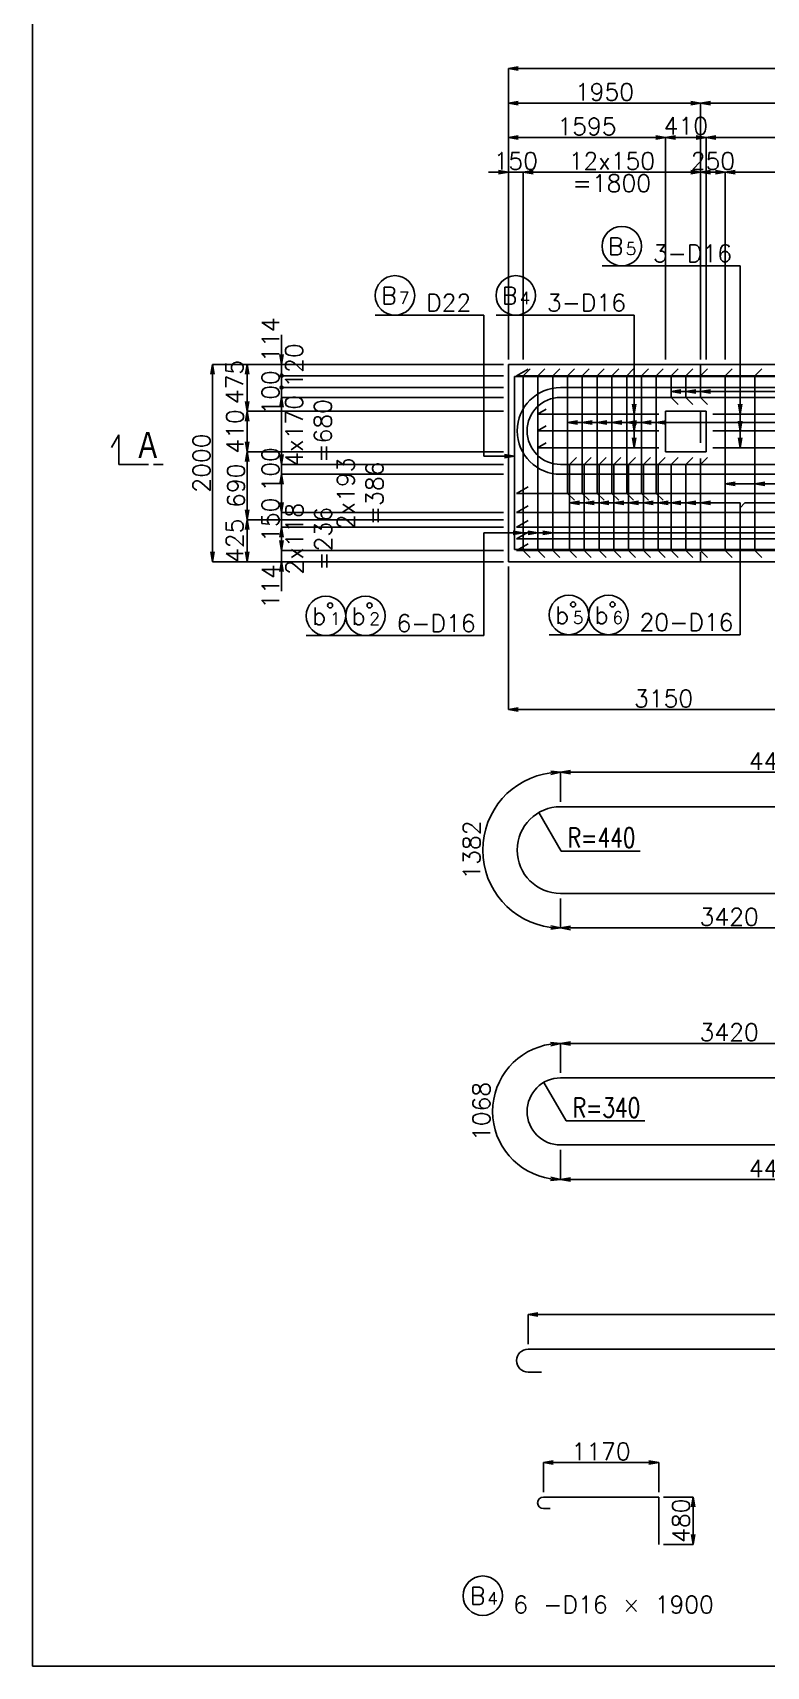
# Model space of a CAD drawing. Header units: millimetres. Extents: x -19525 to 20025, y -14225 to 14225.
# Drawn here: x -19525 to -12083, y -13850 to 2714 of the extents above; entities that cross this region are included whole.
import ezdxf

# ---------------------------------------------------------------- set-up
doc = ezdxf.new("R2010")
doc.units = ezdxf.units.MM
doc.header["$PDMODE"] = 35
doc.linetypes.add('HIDDEN2', pattern=[4.7625, 3.175, -1.5875])
for name, color, linetype in [('DIM-01', 2, 'Continuous'), ('DIM-02', 2, 'Continuous'), ('DIM-03', 6, 'Continuous'), ('GAIKEI-01', 7, 'Continuous'), ('TEKKIN-01', 3, 'Continuous'), ('TEKKIN-02', 4, 'Continuous'), ('TEKKIN-03', 6, 'Continuous'), ('TEXT-01', 4, 'Continuous'), ('WAKU-01', 1, 'Continuous')]:
    doc.layers.add(name, color=color, linetype=linetype)
doc.styles.get("Standard").update_dxf_attribs({"font": 'txt.shx', "bigfont": 'bigfont.shx'})
doc.dimstyles.get("Standard").update_dxf_attribs({"dimscale": 50, "dimtxt": 3.5, "dimasz": 2, "dimexe": 0, "dimexo": 1, "dimgap": 0.5, "dimtad": 1, "dimdec": 0, "dimzin": 0, "dimdsep": 46, "dimtxsty": 'Standard', "dimblk1": 'OPEN', "dimblk2": 'OPEN', "dimsah": 1, "dimcen": 0, "dimclrd": 2, "dimclre": 2, "dimclrt": 6, "dimaunit": 1, "dimadec": 0, "dimazin": 0, "dimtfac": 1, "dimtdec": 4, "dimtix": 1, "dimtofl": 0, "dimtmove": 2, "dimatfit": 3, "dimldrblk": 'OPEN', "dimfxl": 0, "dimtolj": 1, "dimtzin": 0, "dimarcsym": 0})

# ---------------------------------------------------------------- blocks, each defined once
blk = doc.blocks.new('_OPEN')
at = {"color": 0, "linetype": 'ByBlock'}
for p, q in [((-1, 0.17), (0, 0)), ((0, 0), (-1, -0.17)), ((0, 0), (-1, 0))]:
    blk.add_line(p, q, dxfattribs=at)
blk = doc.blocks.new('*D3')
at = {"color": 2, "linetype": 'ByBlock'}
for p, q in [((-14750, -650), (-17700, -650)), ((-17700, -750), (-17700, -2550)), ((-14750, -2650), (-17700, -2650))]:
    blk.add_line(p, q, dxfattribs=at)
at = {"layer": 'DEFPOINTS', "color": 0, "linetype": 'ByBlock'}
for p in [(-14700, -650), (-17700, -2650), (-14700, -2650)]:
    blk.add_point(p, dxfattribs=at)
at = {"color": 2, "linetype": 'ByBlock', "xscale": 100, "yscale": 100, "zscale": 100}
for p, rotation in [((-17700, -650), 90.00000000000006), ((-17700, -2650), 270.0000000000001)]:
    blk.add_blockref('_OPEN', p, dxfattribs=dict(at, rotation=rotation))
at = {"color": 6, "linetype": 'ByBlock', "insert": (-17812.5, -1650), "char_height": 175, "attachment_point": 5, "rotation": 90}
blk.add_mtext('\\A1;2000', dxfattribs=at)
blk = doc.blocks.new('*D4')
at = {"color": 2, "linetype": 'ByBlock'}
for p, q in [((-14700, -600), (-14700, 2350)), ((-14600, 2350), (-5900, 2350)), ((-5800, -600), (-5800, 2350))]:
    blk.add_line(p, q, dxfattribs=at)
at = {"layer": 'DEFPOINTS', "color": 0, "linetype": 'ByBlock'}
for p in [(-5800, 2350), (-14700, -650), (-5800, -650)]:
    blk.add_point(p, dxfattribs=at)
at = {"color": 2, "linetype": 'ByBlock', "xscale": 100, "yscale": 100, "zscale": 100, "rotation": 180}
blk.add_blockref('_OPEN', (-14700, 2350), dxfattribs=at)
at = {"color": 2, "linetype": 'ByBlock', "xscale": 100, "yscale": 100, "zscale": 100}
blk.add_blockref('_OPEN', (-5800, 2350), dxfattribs=at)
at = {"color": 6, "linetype": 'ByBlock', "insert": (-10250, 2462.5), "char_height": 175, "attachment_point": 5}
blk.add_mtext('\\A1;8900', dxfattribs=at)
blk = doc.blocks.new('*D5')
at = {"color": 2, "linetype": 'ByBlock'}
for p, q in [((-14700, -2700), (-14700, -4150)), ((-11550, -2700), (-11550, -4150)), ((-14600, -4150), (-11650, -4150))]:
    blk.add_line(p, q, dxfattribs=at)
at = {"layer": 'DEFPOINTS', "color": 0, "linetype": 'ByBlock'}
for p in [(-14700, -2650), (-11550, -2650), (-11550, -4150)]:
    blk.add_point(p, dxfattribs=at)
at = {"color": 2, "linetype": 'ByBlock', "xscale": 100, "yscale": 100, "zscale": 100, "rotation": 180}
blk.add_blockref('_OPEN', (-14700, -4150), dxfattribs=at)
at = {"color": 2, "linetype": 'ByBlock', "xscale": 100, "yscale": 100, "zscale": 100}
blk.add_blockref('_OPEN', (-11550, -4150), dxfattribs=at)
at = {"color": 6, "linetype": 'ByBlock', "insert": (-13125, -4037.5), "char_height": 175, "attachment_point": 5}
blk.add_mtext('\\A1;3150', dxfattribs=at)
blk = doc.blocks.new('*D8')
at = {"color": 2, "linetype": 'ByBlock'}
blk.add_line((-17350, -2550), (-17350, -2325), dxfattribs=at)
at = {"layer": 'DEFPOINTS', "color": 0, "linetype": 'ByBlock'}
for p in [(-17350, -2225), (-14700, -2225), (-14700, -2650)]:
    blk.add_point(p, dxfattribs=at)
at = {"color": 2, "linetype": 'ByBlock', "xscale": 100, "yscale": 100, "zscale": 100}
for p, rotation in [((-17350, -2225), 90.00000000000006), ((-17350, -2650), 270.0000000000001)]:
    blk.add_blockref('_OPEN', p, dxfattribs=dict(at, rotation=rotation))
at = {"color": 6, "linetype": 'ByBlock', "insert": (-17476, -2438), "char_height": 175, "attachment_point": 5, "rotation": 90}
blk.add_mtext('\\A1;425', dxfattribs=at)
blk = doc.blocks.new('*D9')
at = {"color": 2, "linetype": 'ByBlock'}
for p, q in [((-17350, -750), (-17350, -1025)), ((-14750, -1125), (-17350, -1125))]:
    blk.add_line(p, q, dxfattribs=at)
at = {"layer": 'DEFPOINTS', "color": 0, "linetype": 'ByBlock'}
for p in [(-14700, -650), (-17350, -1125), (-14700, -1125)]:
    blk.add_point(p, dxfattribs=at)
at = {"color": 2, "linetype": 'ByBlock', "xscale": 100, "yscale": 100, "zscale": 100}
for p, rotation in [((-17350, -650), 90.00000000000006), ((-17350, -1125), 270.0000000000001)]:
    blk.add_blockref('_OPEN', p, dxfattribs=dict(at, rotation=rotation))
at = {"color": 6, "linetype": 'ByBlock', "insert": (-17478, -829), "char_height": 175, "attachment_point": 5, "rotation": 90}
blk.add_mtext('\\A1;475', dxfattribs=at)
blk = doc.blocks.new('*D10')
at = {"color": 2, "linetype": 'ByBlock'}
for p, q in [((-17350, -1225), (-17350, -1435)), ((-14750, -1535), (-17350, -1535))]:
    blk.add_line(p, q, dxfattribs=at)
at = {"layer": 'DEFPOINTS', "color": 0, "linetype": 'ByBlock'}
for p in [(-14700, -1125), (-17350, -1535), (-14700, -1535)]:
    blk.add_point(p, dxfattribs=at)
at = {"color": 2, "linetype": 'ByBlock', "xscale": 100, "yscale": 100, "zscale": 100}
for p, rotation in [((-17350, -1125), 90.00000000000006), ((-17350, -1535), 270.0000000000001)]:
    blk.add_blockref('_OPEN', p, dxfattribs=dict(at, rotation=rotation))
at = {"color": 6, "linetype": 'ByBlock', "insert": (-17473, -1330), "char_height": 175, "attachment_point": 5, "rotation": 90}
blk.add_mtext('\\A1;410', dxfattribs=at)
blk = doc.blocks.new('*D11')
at = {"color": 2, "linetype": 'ByBlock'}
for p, q in [((-17350, -1635), (-17350, -2125)), ((-14750, -2225), (-17350, -2225))]:
    blk.add_line(p, q, dxfattribs=at)
at = {"layer": 'DEFPOINTS', "color": 0, "linetype": 'ByBlock'}
for p in [(-14700, -1535), (-17350, -2225), (-14700, -2225)]:
    blk.add_point(p, dxfattribs=at)
at = {"color": 2, "linetype": 'ByBlock', "xscale": 100, "yscale": 100, "zscale": 100}
for p, rotation in [((-17350, -1535), 90.00000000000006), ((-17350, -2225), 270.0000000000001)]:
    blk.add_blockref('_OPEN', p, dxfattribs=dict(at, rotation=rotation))
at = {"color": 6, "linetype": 'ByBlock', "insert": (-17462.5, -1880), "char_height": 175, "attachment_point": 5, "rotation": 90}
blk.add_mtext('\\A1;690', dxfattribs=at)
blk = doc.blocks.new('*D12')
at = {"color": 2, "linetype": 'ByBlock'}
for p, q in [((-14600, 2000), (-12850, 2000)), ((-12750, -600), (-12750, 2000))]:
    blk.add_line(p, q, dxfattribs=at)
at = {"layer": 'DEFPOINTS', "color": 0, "linetype": 'ByBlock'}
for p in [(-12750, 2000), (-14700, -650), (-12750, -650)]:
    blk.add_point(p, dxfattribs=at)
at = {"color": 2, "linetype": 'ByBlock', "xscale": 100, "yscale": 100, "zscale": 100, "rotation": 180}
blk.add_blockref('_OPEN', (-14700, 2000), dxfattribs=at)
at = {"color": 2, "linetype": 'ByBlock', "xscale": 100, "yscale": 100, "zscale": 100}
blk.add_blockref('_OPEN', (-12750, 2000), dxfattribs=at)
at = {"color": 6, "linetype": 'ByBlock', "insert": (-13725, 2112.5), "char_height": 175, "attachment_point": 5}
blk.add_mtext('\\A1;1950', dxfattribs=at)
blk = doc.blocks.new('*D13')
at = {"color": 2, "linetype": 'ByBlock'}
for p, q in [((-12650, 2000), (-7850, 2000)), ((-7750, -600), (-7750, 2000))]:
    blk.add_line(p, q, dxfattribs=at)
at = {"layer": 'DEFPOINTS', "color": 0, "linetype": 'ByBlock'}
for p in [(-7750, 2000), (-12750, -650), (-7750, -650)]:
    blk.add_point(p, dxfattribs=at)
at = {"color": 2, "linetype": 'ByBlock', "xscale": 100, "yscale": 100, "zscale": 100, "rotation": 180}
blk.add_blockref('_OPEN', (-12750, 2000), dxfattribs=at)
at = {"color": 2, "linetype": 'ByBlock', "xscale": 100, "yscale": 100, "zscale": 100}
blk.add_blockref('_OPEN', (-7750, 2000), dxfattribs=at)
at = {"color": 6, "linetype": 'ByBlock', "insert": (-10250, 2112.5), "char_height": 175, "attachment_point": 5}
blk.add_mtext('\\A1;5000', dxfattribs=at)
blk = doc.blocks.new('*D15')
at = {"color": 2, "linetype": 'ByBlock'}
for p, q in [((-14600, 1650), (-13205, 1650)), ((-13105, -600), (-13105, 1650))]:
    blk.add_line(p, q, dxfattribs=at)
at = {"layer": 'DEFPOINTS', "color": 0, "linetype": 'ByBlock'}
for p in [(-13105, 1650), (-14700, -650), (-13105, -650)]:
    blk.add_point(p, dxfattribs=at)
at = {"color": 2, "linetype": 'ByBlock', "xscale": 100, "yscale": 100, "zscale": 100, "rotation": 180}
blk.add_blockref('_OPEN', (-14700, 1650), dxfattribs=at)
at = {"color": 2, "linetype": 'ByBlock', "xscale": 100, "yscale": 100, "zscale": 100}
blk.add_blockref('_OPEN', (-13105, 1650), dxfattribs=at)
at = {"color": 6, "linetype": 'ByBlock', "insert": (-13902.5, 1762.5), "char_height": 175, "attachment_point": 5}
blk.add_mtext('\\A1;1595', dxfattribs=at)
blk = doc.blocks.new('*D16')
at = {"color": 2, "linetype": 'ByBlock'}
for p, q in [((-13005, 1650), (-12795, 1650)), ((-12695, -600), (-12695, 1650))]:
    blk.add_line(p, q, dxfattribs=at)
at = {"layer": 'DEFPOINTS', "color": 0, "linetype": 'ByBlock'}
for p in [(-12695, 1650), (-13105, -650), (-12695, -650)]:
    blk.add_point(p, dxfattribs=at)
at = {"color": 2, "linetype": 'ByBlock', "xscale": 100, "yscale": 100, "zscale": 100, "rotation": 180}
blk.add_blockref('_OPEN', (-13105, 1650), dxfattribs=at)
at = {"color": 2, "linetype": 'ByBlock', "xscale": 100, "yscale": 100, "zscale": 100}
blk.add_blockref('_OPEN', (-12695, 1650), dxfattribs=at)
at = {"color": 6, "linetype": 'ByBlock', "insert": (-12900, 1768), "char_height": 175, "attachment_point": 5}
blk.add_mtext('\\A1;410', dxfattribs=at)
blk = doc.blocks.new('*D17')
at = {"color": 2, "linetype": 'ByBlock'}
for p, q in [((-12595, 1650), (-10555, 1650)), ((-10455, -600), (-10455, 1650))]:
    blk.add_line(p, q, dxfattribs=at)
at = {"layer": 'DEFPOINTS', "color": 0, "linetype": 'ByBlock'}
for p in [(-10455, 1650), (-12695, -650), (-10455, -650)]:
    blk.add_point(p, dxfattribs=at)
at = {"color": 2, "linetype": 'ByBlock', "xscale": 100, "yscale": 100, "zscale": 100, "rotation": 180}
blk.add_blockref('_OPEN', (-12695, 1650), dxfattribs=at)
at = {"color": 2, "linetype": 'ByBlock', "xscale": 100, "yscale": 100, "zscale": 100}
blk.add_blockref('_OPEN', (-10455, 1650), dxfattribs=at)
at = {"color": 6, "linetype": 'ByBlock', "insert": (-11575, 1762.5), "char_height": 175, "attachment_point": 5}
blk.add_mtext('\\A1;2240', dxfattribs=at)
blk = doc.blocks.new('*D22')
at = {"color": 2, "linetype": 'ByBlock'}
blk.add_line((-14550, -600), (-14550, 1300), dxfattribs=at)
at = {"layer": 'DEFPOINTS', "color": 0, "linetype": 'ByBlock'}
for p in [(-14550, 1300), (-14700, -650), (-14550, -650)]:
    blk.add_point(p, dxfattribs=at)
at = {"color": 6, "linetype": 'ByBlock', "insert": (-14625, 1412.5), "char_height": 175, "attachment_point": 5}
blk.add_mtext('\\A1;150', dxfattribs=at)
blk = doc.blocks.new('*D23')
at = {"color": 2, "linetype": 'ByBlock'}
blk.add_line((-14450, 1300), (-12850, 1300), dxfattribs=at)
at = {"layer": 'DEFPOINTS', "color": 0, "linetype": 'ByBlock'}
for p in [(-12750, 1300), (-14550, -650), (-12750, -650)]:
    blk.add_point(p, dxfattribs=at)
at = {"color": 2, "linetype": 'ByBlock', "xscale": 100, "yscale": 100, "zscale": 100, "rotation": 180}
blk.add_blockref('_OPEN', (-14550, 1300), dxfattribs=at)
at = {"color": 2, "linetype": 'ByBlock', "xscale": 100, "yscale": 100, "zscale": 100}
blk.add_blockref('_OPEN', (-12750, 1300), dxfattribs=at)
at = {"color": 6, "linetype": 'ByBlock', "char_height": 175}
for s, insert, attachment_point in [('\\A1;12x150', (-13650, 1325), 8), ('\\A1;=1800', (-13650, 1275), 2)]:
    blk.add_mtext(s, dxfattribs=dict(at, insert=insert, attachment_point=attachment_point))
blk = doc.blocks.new('*D26')
at = {"color": 2, "linetype": 'ByBlock'}
for p, q in [((-12400, 1300), (-8100, 1300)), ((-8000, -600), (-8000, 1300))]:
    blk.add_line(p, q, dxfattribs=at)
at = {"layer": 'DEFPOINTS', "color": 0, "linetype": 'ByBlock'}
for p in [(-8000, 1300), (-12500, -650), (-8000, -650)]:
    blk.add_point(p, dxfattribs=at)
at = {"color": 2, "linetype": 'ByBlock', "xscale": 100, "yscale": 100, "zscale": 100, "rotation": 180}
blk.add_blockref('_OPEN', (-12500, 1300), dxfattribs=at)
at = {"color": 2, "linetype": 'ByBlock', "xscale": 100, "yscale": 100, "zscale": 100}
blk.add_blockref('_OPEN', (-8000, 1300), dxfattribs=at)
at = {"color": 6, "linetype": 'ByBlock', "insert": (-10250, 1412.5), "char_height": 175, "attachment_point": 5}
blk.add_mtext('\\A1;15x300=4500', dxfattribs=at)
blk = doc.blocks.new('*D27')
at = {"color": 2, "linetype": 'ByBlock'}
blk.add_line((-12500, -600), (-12500, 1300), dxfattribs=at)
at = {"layer": 'DEFPOINTS', "color": 0, "linetype": 'ByBlock'}
for p in [(-12500, 1300), (-12750, -650), (-12500, -650)]:
    blk.add_point(p, dxfattribs=at)
at = {"color": 6, "linetype": 'ByBlock', "insert": (-12625, 1412.5), "char_height": 175, "attachment_point": 5}
blk.add_mtext('\\A1;250', dxfattribs=at)
blk = doc.blocks.new('*D29')
at = {"color": 2, "linetype": 'ByBlock'}
blk.add_line((-14750, -764), (-17000, -764), dxfattribs=at)
at = {"layer": 'DEFPOINTS', "color": 0, "linetype": 'ByBlock'}
for p in [(-14700, -650), (-17000, -764), (-14700, -764)]:
    blk.add_point(p, dxfattribs=at)
at = {"color": 6, "linetype": 'ByBlock', "insert": (-17113, -399), "char_height": 175, "attachment_point": 5, "rotation": 90}
blk.add_mtext('\\A1;114', dxfattribs=at)
blk = doc.blocks.new('*D30')
at = {"color": 2, "linetype": 'ByBlock'}
for p, q in [((-17000, -1084), (-17000, -1564)), ((-14750, -1664), (-17000, -1664))]:
    blk.add_line(p, q, dxfattribs=at)
at = {"layer": 'DEFPOINTS', "color": 0, "linetype": 'ByBlock'}
for p in [(-14700, -984), (-17000, -1664), (-14700, -1664)]:
    blk.add_point(p, dxfattribs=at)
at = {"color": 2, "linetype": 'ByBlock', "xscale": 100, "yscale": 100, "zscale": 100}
for p, rotation in [((-17000, -984), 90.00000000000006), ((-17000, -1664), 270.0000000000001)]:
    blk.add_blockref('_OPEN', p, dxfattribs=dict(at, rotation=rotation))
at = {"color": 6, "linetype": 'ByBlock', "insert": (-16727, -1324), "char_height": 175, "attachment_point": 5, "rotation": 90}
blk.add_mtext('\\A1;4x170\\P=680', dxfattribs=at)
blk = doc.blocks.new('*D31')
at = {"layer": 'DEFPOINTS', "color": 0, "linetype": 'ByBlock'}
for p in [(-17000, -2536), (-14700, -2536), (-14700, -2650)]:
    blk.add_point(p, dxfattribs=at)
at = {"color": 6, "linetype": 'ByBlock', "insert": (-17113, -2901), "char_height": 175, "attachment_point": 5, "rotation": 90}
blk.add_mtext('\\A1;114', dxfattribs=at)
blk = doc.blocks.new('*D32')
at = {"color": 2, "linetype": 'ByBlock'}
blk.add_line((-14750, -2536), (-17000, -2536), dxfattribs=at)
at = {"layer": 'DEFPOINTS', "color": 0, "linetype": 'ByBlock'}
for p in [(-17000, -2300), (-14700, -2300), (-14700, -2536)]:
    blk.add_point(p, dxfattribs=at)
at = {"color": 6, "linetype": 'ByBlock', "insert": (-16724, -2418), "char_height": 175, "attachment_point": 5, "rotation": 90}
blk.add_mtext('\\A1;2x118\\P=236', dxfattribs=at)
blk = doc.blocks.new('*D33')
at = {"color": 2, "linetype": 'ByBlock'}
blk.add_line((-14750, -1764), (-17000, -1764), dxfattribs=at)
at = {"layer": 'DEFPOINTS', "color": 0, "linetype": 'ByBlock'}
for p in [(-17000, -1764), (-14700, -1664), (-14700, -1764)]:
    blk.add_point(p, dxfattribs=at)
at = {"color": 6, "linetype": 'ByBlock', "insert": (-17112.5, -1714), "char_height": 175, "attachment_point": 5, "rotation": 90}
blk.add_mtext('\\A1;100', dxfattribs=at)
blk = doc.blocks.new('*D34')
at = {"color": 2, "linetype": 'ByBlock'}
blk.add_line((-14750, -984), (-17000, -984), dxfattribs=at)
at = {"layer": 'DEFPOINTS', "color": 0, "linetype": 'ByBlock'}
for p in [(-17000, -884), (-14700, -884), (-14700, -984)]:
    blk.add_point(p, dxfattribs=at)
at = {"color": 6, "linetype": 'ByBlock', "insert": (-17112.5, -934), "char_height": 175, "attachment_point": 5, "rotation": 90}
blk.add_mtext('\\A1;100', dxfattribs=at)
blk = doc.blocks.new('*D35')
at = {"color": 2, "linetype": 'ByBlock'}
blk.add_line((-14750, -884), (-17000, -884), dxfattribs=at)
at = {"layer": 'DEFPOINTS', "color": 0, "linetype": 'ByBlock'}
for p in [(-14700, -764), (-17000, -884), (-14700, -884)]:
    blk.add_point(p, dxfattribs=at)
at = {"color": 6, "linetype": 'ByBlock', "insert": (-16873, -661), "char_height": 175, "attachment_point": 5, "rotation": 90}
blk.add_mtext('\\A1;120', dxfattribs=at)
blk = doc.blocks.new('*D36')
at = {"color": 2, "linetype": 'ByBlock'}
for p, q in [((-14750, -2150), (-17000, -2150)), ((-14750, -2300), (-17000, -2300))]:
    blk.add_line(p, q, dxfattribs=at)
at = {"layer": 'DEFPOINTS', "color": 0, "linetype": 'ByBlock'}
for p in [(-14700, -2150), (-17000, -2300), (-14700, -2300)]:
    blk.add_point(p, dxfattribs=at)
at = {"color": 6, "linetype": 'ByBlock', "insert": (-17112.5, -2225), "char_height": 175, "attachment_point": 5, "rotation": 90}
blk.add_mtext('\\A1;150', dxfattribs=at)
blk = doc.blocks.new('*D37')
at = {"color": 2, "linetype": 'ByBlock'}
for p, q in [((-14750, -1764), (-17000, -1764)), ((-17000, -1864), (-17000, -2050)), ((-14750, -2150), (-17000, -2150))]:
    blk.add_line(p, q, dxfattribs=at)
at = {"layer": 'DEFPOINTS', "color": 0, "linetype": 'ByBlock'}
for p in [(-14700, -1764), (-17000, -2150), (-14700, -2150)]:
    blk.add_point(p, dxfattribs=at)
at = {"color": 2, "linetype": 'ByBlock', "xscale": 100, "yscale": 100, "zscale": 100}
for p, rotation in [((-17000, -1764), 90.00000000000006), ((-17000, -2150), 270.0000000000001)]:
    blk.add_blockref('_OPEN', p, dxfattribs=dict(at, rotation=rotation))
at = {"color": 6, "linetype": 'ByBlock', "insert": (-16203, -1957), "char_height": 175, "attachment_point": 5, "rotation": 90}
blk.add_mtext('\\A1;2x193\\P=386', dxfattribs=at)
blk = doc.blocks.new('*D38')
at = {"color": 2, "linetype": 'ByBlock'}
for p, q in [((-14500, -10584), (-14500, -10284)), ((-14400, -10284), (-6100, -10284)), ((-6000, -10584), (-6000, -10284))]:
    blk.add_line(p, q, dxfattribs=at)
at = {"layer": 'DEFPOINTS', "color": 0, "linetype": 'ByBlock'}
for p in [(-6000, -10284), (-14500, -10634), (-6000, -10634)]:
    blk.add_point(p, dxfattribs=at)
at = {"color": 2, "linetype": 'ByBlock', "xscale": 100, "yscale": 100, "zscale": 100, "rotation": 180}
blk.add_blockref('_OPEN', (-14500, -10284), dxfattribs=at)
at = {"color": 2, "linetype": 'ByBlock', "xscale": 100, "yscale": 100, "zscale": 100}
blk.add_blockref('_OPEN', (-6000, -10284), dxfattribs=at)
at = {"color": 6, "linetype": 'ByBlock', "insert": (-10250, -10171.5), "char_height": 175, "attachment_point": 5}
blk.add_mtext('\\A1;8500', dxfattribs=at)
blk = doc.blocks.new('*D44')
at = {"color": 2, "linetype": 'ByBlock'}
for p, q in [((-14345, -12084), (-14345, -11784)), ((-14245, -11784), (-13275, -11784)), ((-13175, -12084), (-13175, -11784))]:
    blk.add_line(p, q, dxfattribs=at)
at = {"layer": 'DEFPOINTS', "color": 0, "linetype": 'ByBlock'}
for p in [(-13175, -11784), (-14345, -12134), (-13175, -12134)]:
    blk.add_point(p, dxfattribs=at)
at = {"color": 2, "linetype": 'ByBlock', "xscale": 100, "yscale": 100, "zscale": 100, "rotation": 180}
blk.add_blockref('_OPEN', (-14345, -11784), dxfattribs=at)
at = {"color": 2, "linetype": 'ByBlock', "xscale": 100, "yscale": 100, "zscale": 100}
blk.add_blockref('_OPEN', (-13175, -11784), dxfattribs=at)
at = {"color": 6, "linetype": 'ByBlock', "insert": (-13760, -11671.5), "char_height": 175, "attachment_point": 5}
blk.add_mtext('\\A1;1170', dxfattribs=at)
blk = doc.blocks.new('*D45')
at = {"color": 2, "linetype": 'ByBlock'}
for p, q in [((-13125, -12134), (-12825, -12134)), ((-12825, -12234), (-12825, -12514)), ((-13125, -12614), (-12825, -12614))]:
    blk.add_line(p, q, dxfattribs=at)
at = {"layer": 'DEFPOINTS', "color": 0, "linetype": 'ByBlock'}
for p in [(-13175, -12134), (-13175, -12614), (-12825, -12614)]:
    blk.add_point(p, dxfattribs=at)
at = {"color": 2, "linetype": 'ByBlock', "xscale": 100, "yscale": 100, "zscale": 100}
for p, rotation in [((-12825, -12134), 90.00000000000006), ((-12825, -12614), 270.0000000000001)]:
    blk.add_blockref('_OPEN', p, dxfattribs=dict(at, rotation=rotation))
at = {"color": 6, "linetype": 'ByBlock', "insert": (-12949, -12374), "char_height": 175, "attachment_point": 5, "rotation": 90}
blk.add_mtext('\\A1;480', dxfattribs=at)
blk = doc.blocks.new('*D126')
at = {"layer": 'DEFPOINTS', "color": 0}
for p in [(-10750, -6044), (-14170, -6364), (-14170, -6364)]:
    blk.add_point(p, dxfattribs=at)
at = {"layer": 'DIM-01', "color": 2, "lineweight": -2}
for p, q in [((-10750, -6094), (-10750, -6364)), ((-14170, -6314), (-14170, -6364)), ((-10850, -6364), (-14070, -6364))]:
    blk.add_line(p, q, dxfattribs=at)
at = {"layer": 'DIM-01', "color": 2, "lineweight": -2, "xscale": 100, "yscale": 100, "zscale": 100, "rotation": 180}
blk.add_blockref('_OPEN', (-14170, -6364), dxfattribs=at)
at = {"layer": 'DIM-01', "color": 2, "lineweight": -2, "xscale": 100, "yscale": 100, "zscale": 100}
blk.add_blockref('_OPEN', (-10750, -6364), dxfattribs=at)
at = {"layer": 'DIM-01', "color": 6, "insert": (-12460, -6251.5), "char_height": 175, "attachment_point": 5}
blk.add_mtext('\\A1;3420', dxfattribs=at)
blk = doc.blocks.new('*D127')
at = {"layer": 'DEFPOINTS', "color": 0}
for p in [(-9750, -4784), (-14170, -5134), (-9750, -5104)]:
    blk.add_point(p, dxfattribs=at)
at = {"layer": 'DIM-01', "color": 2, "lineweight": -2}
for p, q in [((-14170, -5084), (-14170, -4784)), ((-14070, -4784), (-9850, -4784)), ((-9750, -5054), (-9750, -4784))]:
    blk.add_line(p, q, dxfattribs=at)
at = {"layer": 'DIM-01', "color": 2, "lineweight": -2, "xscale": 100, "yscale": 100, "zscale": 100, "rotation": 180}
blk.add_blockref('_OPEN', (-14170, -4784), dxfattribs=at)
at = {"layer": 'DIM-01', "color": 2, "lineweight": -2, "xscale": 100, "yscale": 100, "zscale": 100}
blk.add_blockref('_OPEN', (-9750, -4784), dxfattribs=at)
at = {"layer": 'DIM-01', "color": 6, "insert": (-11960, -4671.5), "char_height": 175, "attachment_point": 5}
blk.add_mtext('\\A1;4420', dxfattribs=at)
blk = doc.blocks.new('*D128')
at = {"layer": 'DEFPOINTS', "color": 0}
for p in [(-14768, -7879), (-14170, -7884), (-14170, -8224), (-14170, -8564)]:
    blk.add_point(p, dxfattribs=at)
at = {"layer": 'DIM-01', "color": 2, "lineweight": -2}
for p, q in [((-14170, -7834), (-14170, -7534)), ((-14170, -8614), (-14170, -8914))]:
    blk.add_line(p, q, dxfattribs=at)
blk.add_arc((-14170, -8224), 690, 98.311, 261.689, dxfattribs=at)
at = {"layer": 'DIM-01', "color": 2, "lineweight": -2, "xscale": 100, "yscale": 100, "zscale": 100}
for p, rotation in [((-14170, -7534), 4.155510268493472), ((-14170, -8914), 355.8444897315084)]:
    blk.add_blockref('_OPEN', p, dxfattribs=dict(at, rotation=rotation))
at = {"layer": 'DIM-01', "color": 6, "insert": (-14973, -8224), "char_height": 175, "attachment_point": 5, "rotation": 90}
blk.add_mtext('\\A1;1068', dxfattribs=at)
blk = doc.blocks.new('*D129')
at = {"layer": 'DEFPOINTS', "color": 0}
for p in [(-14170, -5134), (-14854.160069, -5179), (-14170, -5574), (-14170, -6014)]:
    blk.add_point(p, dxfattribs=at)
at = {"layer": 'DIM-01', "color": 2, "lineweight": -2}
for p, q in [((-14170, -5084), (-14170, -4784)), ((-14170, -6064), (-14170, -6364))]:
    blk.add_line(p, q, dxfattribs=at)
blk.add_arc((-14170, -5574), 790, 97.2574811267, 262.7425188733, dxfattribs=at)
at = {"layer": 'DIM-01', "color": 2, "lineweight": -2, "xscale": 100, "yscale": 100, "zscale": 100}
for p, rotation in [((-14170, -4784), 3.628740563350108), ((-14170, -6364), 356.3712594366502)]:
    blk.add_blockref('_OPEN', p, dxfattribs=dict(at, rotation=rotation))
at = {"layer": 'DIM-01', "color": 6, "insert": (-15072.5, -5574), "char_height": 175, "attachment_point": 5, "rotation": 90}
blk.add_mtext('\\A1;1382', dxfattribs=at)
blk = doc.blocks.new('*D130')
at = {"layer": 'DEFPOINTS', "color": 0}
for p in [(-14170, -8564), (-9750, -8594), (-9750, -8914)]:
    blk.add_point(p, dxfattribs=at)
at = {"layer": 'DIM-01', "color": 2, "lineweight": -2}
for p, q in [((-14170, -8614), (-14170, -8914)), ((-9750, -8644), (-9750, -8914)), ((-14070, -8914), (-9850, -8914))]:
    blk.add_line(p, q, dxfattribs=at)
at = {"layer": 'DIM-01', "color": 2, "lineweight": -2, "xscale": 100, "yscale": 100, "zscale": 100, "rotation": 180.0000000000004}
blk.add_blockref('_OPEN', (-14170, -8914), dxfattribs=at)
at = {"layer": 'DIM-01', "color": 2, "lineweight": -2, "xscale": 100, "yscale": 100, "zscale": 100}
blk.add_blockref('_OPEN', (-9750, -8914), dxfattribs=at)
at = {"layer": 'DIM-01', "color": 6, "insert": (-11960, -8801.5), "char_height": 175, "attachment_point": 5}
blk.add_mtext('\\A1;4420', dxfattribs=at)
blk = doc.blocks.new('*D133')
at = {"layer": 'DEFPOINTS', "color": 0}
for p in [(-14170, -7534), (-14170, -7534), (-10750, -7854)]:
    blk.add_point(p, dxfattribs=at)
at = {"layer": 'DIM-01', "color": 2, "lineweight": -2}
for p, q in [((-14170, -7584), (-14170, -7534)), ((-10850, -7534), (-14070, -7534)), ((-10750, -7804), (-10750, -7534))]:
    blk.add_line(p, q, dxfattribs=at)
at = {"layer": 'DIM-01', "color": 2, "lineweight": -2, "xscale": 100, "yscale": 100, "zscale": 100, "rotation": 180.0000000000004}
blk.add_blockref('_OPEN', (-14170, -7534), dxfattribs=at)
at = {"layer": 'DIM-01', "color": 2, "lineweight": -2, "xscale": 100, "yscale": 100, "zscale": 100}
blk.add_blockref('_OPEN', (-10750, -7534), dxfattribs=at)
at = {"layer": 'DIM-01', "color": 6, "insert": (-12460, -7421.5), "char_height": 175, "attachment_point": 5}
blk.add_mtext('\\A1;3420', dxfattribs=at)

msp = doc.modelspace()

# ---------------------------------------------------------------- linework, layer by layer
at = {"layer": 'DIM-01'}
for p, q in [((-14700, 1300), (-14900, 1300)), ((-14550, 1300), (-14700, 1300)), ((-12750, 1300), (-12500, 1300)), ((-17000, -650), (-17000, -350)), ((-17000, -764), (-17000, -650)), ((-17000, -764), (-17000, -884)), ((-17000, -884), (-17000, -984)), ((-17000, -1664), (-17000, -1764)), ((-17000, -2150), (-17000, -2300)), ((-17000, -2300), (-17000, -2536)), ((-17000, -2536), (-17000, -2650)), ((-17000, -2650), (-17000, -2950))]:
    msp.add_line(p, q, dxfattribs=at)
for centre, radius in [((-17000, -764), 15), ((-17000, -764), 7.5), ((-17000, -884), 15), ((-17000, -884), 7.5)]:
    msp.add_circle(centre, radius, dxfattribs=at)
at = {"layer": 'DIM-02'}
for p, q in [((-13750, 350), (-12350, 350)), ((-16050, -150), (-14950, -150)), ((-14950, -1579), (-14950, -150)), ((-14825, -150), (-13425, -150)), ((-5550, -924), (-13050, -924)), ((-5300, -1239), (-14100, -1239)), ((-14950, -1579), (-14639, -1579)), ((-5531.2, -1860.5), (-12500, -1860.5)), ((-12350, -2053.5), (-14080, -2053.5)), ((-12350, -2103.5), (-12300, -2053.5)), ((-6380, -2053.5), (-12300, -2053.5)), ((-5950, -2359), (-14950, -2359)), ((-14950, -2359), (-14950, -3400)), ((-16750, -3400), (-14950, -3400)), ((-14285.3, -3390), (-12350, -3390))]:
    msp.add_line(p, q, dxfattribs=at)
at = {"layer": 'DIM-02', "ltscale": 100}
for p, q in [((-12350, 350), (-12350, -1494)), ((-13425, -150), (-13425, -1494)), ((-12350, -2053.5), (-12350, -3390))]:
    msp.add_line(p, q, dxfattribs=at)
at = {"layer": 'DIM-02', "color": 2}
for p, q in [((-14390, -5192.9), (-14164.5, -5583.5)), ((-14164.5, -5583.5), (-13364.5, -5583.5)), ((-14340, -7929.6), (-14114.5, -8320.1)), ((-14114.5, -8320.1), (-13314.5, -8320.1))]:
    msp.add_line(p, q, dxfattribs=at)
at = {"layer": 'DIM-02'}
for centre in [(-13550, 550), (-15850, 50), (-14625, 50), (-16550, -3200), (-16150, -3200), (-14085.3, -3190), (-13685.3, -3190)]:
    msp.add_circle(centre, 200, dxfattribs=at)
at = {"layer": 'DIM-02', "color": 6}
for centre in [(-16507.9, -3093.3), (-16107.9, -3093.3), (-14043.2, -3083.3), (-13643.2, -3083.3)]:
    msp.add_circle(centre, 25, dxfattribs=at)
at = {"layer": 'DIM-03', "color": 2}
msp.add_circle((-14960, -13134), 200, dxfattribs=at)
at = {"layer": 'GAIKEI-01', "ltscale": 100}
for p, q in [((-14700, -650), (-5800, -650)), ((-14700, -650), (-14700, -2650)), ((-13105, -1125), (-13105, -1535)), ((-12695, -1125), (-13105, -1125)), ((-12695, -1125), (-12695, -1535)), ((-12695, -1535), (-13105, -1535)), ((-14700, -2650), (-5800, -2650))]:
    msp.add_line(p, q, dxfattribs=at)
at = {"layer": 'GAIKEI-01', "linetype": 'HIDDEN2', "ltscale": 100}
msp.add_line((-12750, -650), (-12750, -2650), dxfattribs=at)
at = {"layer": 'TEKKIN-01', "color": 3, "ltscale": 100}
for p, q in [((-14500, -697), (-14616, -764)), ((-14616, -764), (-5884, -764)), ((-14500, -1890), (-14616, -1957)), ((-14616, -1957), (-5884, -1957)), ((-14500, -2083), (-14616, -2150)), ((-14616, -2150), (-5884, -2150)), ((-14500, -2233), (-14616, -2300)), ((-14616, -2300), (-5884, -2300)), ((-14500, -2351), (-14616, -2418)), ((-14616, -2418), (-5884, -2418)), ((-14500, -2469), (-14616, -2536)), ((-14616, -2536), (-5884, -2536))]:
    msp.add_line(p, q, dxfattribs=at)
at = {"layer": 'TEKKIN-01', "ltscale": 100}
for p, q in [((-14170, -884), (-6330, -884)), ((-14170, -984), (-6330, -984)), ((-14170, -1664), (-6330, -1664)), ((-14170, -1764), (-6330, -1764)), ((-14170, -5134), (-6330, -5134)), ((-14170, -6014), (-6330, -6014)), ((-6330, -7884), (-14170, -7884)), ((-6330, -8564), (-14170, -8564)), ((-14500, -10634), (-6000, -10634)), ((-14364, -10866), (-14500, -10866))]:
    msp.add_line(p, q, dxfattribs=at)
at = {"layer": 'TEKKIN-01', "color": 4, "ltscale": 100}
for p, q in [((-14316.4, -1104), (-14403, -1154)), ((-14403, -1154), (-13175, -1154)), ((-12625, -1154), (-10525, -1154)), ((-14316.4, -1274), (-14403, -1324)), ((-14403, -1324), (-13175, -1324)), ((-12625, -1324), (-10525, -1324)), ((-14316.4, -1444), (-14403, -1494)), ((-14403, -1494), (-13175, -1494)), ((-12625, -1494), (-10525, -1494)), ((-14345, -12134), (-13175, -12134)), ((-14345, -12250), (-14277, -12250)), ((-13175, -12134), (-13175, -12614))]:
    msp.add_line(p, q, dxfattribs=at)
at = {"layer": 'TEKKIN-01'}
for centre, radius in [((-14170, -1324), 440), ((-14170, -1324), 340), ((-14170, -5574), 440), ((-14170, -8224), 340), ((-14500, -10750), 116)]:
    msp.add_arc(centre, radius, 90, 270, dxfattribs=at)
at = {"layer": 'TEKKIN-01', "color": 4}
msp.add_arc((-14345, -12192), 58, 90, 270, dxfattribs=at)
at = {"layer": 'TEKKIN-02', "ltscale": 100}
for p, q in [((-14639, -774), (-14639, -2526)), ((-14639, -774), (-11939, -774)), ((-14639, -2526), (-11939, -2526))]:
    msp.add_line(p, q, dxfattribs=at)
at = {"layer": 'TEKKIN-03', "ltscale": 100}
for p, q in [((-14550, -764), (-14479.3, -693.3)), ((-14550, -764), (-14550, -2536)), ((-14400, -764), (-14329.3, -693.3)), ((-14400, -764), (-14400, -2536)), ((-14250, -764), (-14179.3, -693.3)), ((-14250, -764), (-14250, -2536)), ((-14100, -764), (-14029.3, -693.3)), ((-14100, -764), (-14100, -1957)), ((-13950, -764), (-13879.3, -693.3)), ((-13950, -764), (-13950, -1957)), ((-13800, -764), (-13729.3, -693.3)), ((-13800, -764), (-13800, -1957)), ((-13650, -764), (-13579.3, -693.3)), ((-13650, -764), (-13650, -1957)), ((-13500, -764), (-13429.3, -693.3)), ((-13500, -764), (-13500, -1957)), ((-13350, -764), (-13279.3, -693.3)), ((-13350, -764), (-13350, -1957)), ((-13200, -764), (-13129.3, -693.3)), ((-13200, -764), (-13200, -1957)), ((-13050, -764), (-12979.3, -693.3)), ((-13050, -764), (-13050, -984)), ((-12900, -764), (-12829.3, -693.3)), ((-12900, -764), (-12900, -984)), ((-12750, -764), (-12679.3, -693.3)), ((-12750, -764), (-12750, -984)), ((-12500, -764), (-12429.3, -693.3)), ((-12500, -764), (-12500, -2536)), ((-12200, -764), (-12129.3, -693.3)), ((-12200, -764), (-12200, -2536)), ((-13050, -984), (-12979.3, -1054.7)), ((-12900, -984), (-12829.3, -1054.7)), ((-12750, -984), (-12679.3, -1054.7)), ((-14080, -1664), (-14009.3, -1593.3)), ((-13930, -1664), (-13859.3, -1593.3)), ((-13780, -1664), (-13709.3, -1593.3)), ((-13630, -1664), (-13559.3, -1593.3)), ((-13480, -1664), (-13409.3, -1593.3)), ((-13330, -1664), (-13259.3, -1593.3)), ((-13180, -1664), (-13109.3, -1593.3)), ((-13050, -1664), (-12979.3, -1593.3)), ((-12900, -1664), (-12829.3, -1593.3)), ((-12750, -1664), (-12679.3, -1593.3)), ((-14080, -1664), (-14080, -2536)), ((-13930, -1664), (-13930, -2536)), ((-13780, -1664), (-13780, -2536)), ((-13630, -1664), (-13630, -2536)), ((-13480, -1664), (-13480, -2536)), ((-13330, -1664), (-13330, -2536)), ((-13180, -1664), (-13180, -2536)), ((-13050, -1664), (-13050, -2536)), ((-12900, -1664), (-12900, -2536)), ((-12750, -1664), (-12750, -2536)), ((-14100, -1957), (-14029.3, -2027.7)), ((-13950, -1957), (-13879.3, -2027.7)), ((-13800, -1957), (-13729.3, -2027.7)), ((-13650, -1957), (-13579.3, -2027.7)), ((-13500, -1957), (-13429.3, -2027.7)), ((-13350, -1957), (-13279.3, -2027.7)), ((-13200, -1957), (-13129.3, -2027.7)), ((-14550, -2536), (-14479.3, -2606.7)), ((-14400, -2536), (-14329.3, -2606.7)), ((-14250, -2536), (-14179.3, -2606.7)), ((-14080, -2536), (-14009.3, -2606.7)), ((-13930, -2536), (-13859.3, -2606.7)), ((-13780, -2536), (-13709.3, -2606.7)), ((-13630, -2536), (-13559.3, -2606.7)), ((-13480, -2536), (-13409.3, -2606.7)), ((-13330, -2536), (-13259.3, -2606.7)), ((-13180, -2536), (-13109.3, -2606.7)), ((-13050, -2536), (-12979.3, -2606.7)), ((-12900, -2536), (-12829.3, -2606.7)), ((-12750, -2536), (-12679.3, -2606.7)), ((-12500, -2536), (-12429.3, -2606.7)), ((-12200, -2536), (-12129.3, -2606.7))]:
    msp.add_line(p, q, dxfattribs=at)
at = {"layer": 'TEXT-01', "color": 4}
for p, q in [((-18725, -1493.9), (-18650, -1364)), ((-18650, -1664), (-18650, -1364)), ((-18650, -1664), (-18350, -1664)), ((-18300, -1664), (-18200, -1664))]:
    msp.add_line(p, q, dxfattribs=at)
at = {"layer": 'WAKU-01'}
for p, q in [((-19525, -13850), (-19525, 13850)), ((20025, -13850), (-19525, -13850))]:
    msp.add_line(p, q, dxfattribs=at)

# ---------------------------------------------------------------- block references
at = {"layer": 'DIM-01', "xscale": 100, "yscale": 100, "zscale": 100}
for p in [(-14700, 1300), (-12500, 1300)]:
    msp.add_blockref('_OPEN', p, dxfattribs=at)
at = {"layer": 'DIM-01', "yscale": 100, "zscale": 100}
for p, xscale, rotation in [((-12750, 1300), -100, 3.75699471533153e-12), ((-17000, -650), -100, 89.99999999999872), ((-17000, -2300), 100, 90.00000000000152), ((-17000, -2536), -100, 89.99999999999848), ((-17000, -2650), 100, 90.00000000000152)]:
    msp.add_blockref('_OPEN', p, dxfattribs=dict(at, xscale=xscale, rotation=rotation))
at = {"layer": 'DIM-02', "xscale": 100, "yscale": 100, "zscale": 100}
for p, rotation in [((-13050, -924), 180.000000000002), ((-12900, -924), 180.000000000002), ((-12750, -924), 180.000000000002), ((-13425, -1154), 269.9999999999997), ((-12350, -1154), 269.9999999999997), ((-14100, -1239), 180.000000000002), ((-13950, -1239), 180.000000000002), ((-13800, -1239), 180.000000000002), ((-13650, -1239), 180.000000000002), ((-13500, -1239), 180.000000000002), ((-13425, -1324), 269.9999999999997), ((-13350, -1239), 180.000000000002), ((-13200, -1239), 180.000000000002), ((-12350, -1324), 269.9999999999997), ((-13425, -1494), 269.9999999999997), ((-12350, -1494), 269.9999999999997), ((-14639, -1579), 1.998401444325282e-12), ((-12500, -1860.5), 180.000000000002), ((-12200, -1860.5), 180.000000000002), ((-14080, -2053.5), 180.000000000002), ((-13930, -2053.5), 180.000000000002), ((-13780, -2053.5), 180.000000000002), ((-13630, -2053.5), 180.000000000002), ((-13480, -2053.5), 180.000000000002), ((-13330, -2053.5), 180.000000000002), ((-13180, -2053.5), 180.000000000002), ((-13050, -2053.5), 180.000000000002), ((-12900, -2053.5), 180.000000000002), ((-12750, -2053.5), 180.000000000002), ((-14550, -2359), 1.998401444325282e-12), ((-14400, -2359), 1.998401444325282e-12), ((-14250, -2359), 1.998401444325282e-12)]:
    msp.add_blockref('_OPEN', p, dxfattribs=dict(at, rotation=rotation))

# ---------------------------------------------------------------- texts
at = {"layer": 'DIM-02', "color": 6}
for s, height, p in [('B', 175, (-13689.8, 460)), ('5', 125, (-13509.8, 460)), ('3-D16', 175, (-13233.8, 388.4)), ('B', 175, (-15989.8, -40)), ('7', 125, (-15809.8, -40)), ('D22', 175, (-15533.8, -111.6)), ('B', 175, (-14764.8, -40)), ('4', 125, (-14584.8, -40)), ('3-D16', 175, (-14308.8, -111.6)), ('b', 175, (-16689.8, -3290)), ('b', 175, (-16289.8, -3290)), ('b', 175, (-14225.1, -3280)), ('b', 175, (-13825.1, -3280)), ('1', 125, (-16509.8, -3290)), ('2', 125, (-16109.8, -3290)), ('6-D16', 175, (-15833.8, -3361.6)), ('5', 125, (-14045.1, -3280)), ('6', 125, (-13645.1, -3280)), ('20-D16', 175, (-13369.1, -3351.6))]:
    msp.add_text(s, height=height, dxfattribs=at).set_placement(p)
at = {"layer": 'DIM-02', "color": 6, "width": 0.75}
for s, p in [('R=440', (-14098.3, -5548.5)), ('R=340', (-14048.3, -8285.1))]:
    msp.add_text(s, height=200, dxfattribs=at).set_placement(p)
at = {"layer": 'DIM-03'}
for s, height, p in [('B', 175, (-15089.6, -13224)), ('4', 125, (-14914.6, -13224))]:
    msp.add_text(s, height=height, dxfattribs=at).set_placement(p)
at = {"layer": 'DIM-03', "insert": (-14650.9, -13311.3), "char_height": 175, "attachment_point": 7}
msp.add_mtext('6 -D16 × 1900', dxfattribs=at)
at = {"layer": 'TEXT-01', "color": 4, "width": 0.8475}
msp.add_text('Ａ', height=300, dxfattribs=at).set_placement((-18496.2, -1627.4))

# ---------------------------------------------------------------- dimensions: what is measured, and where the dimension line sits
at = {"layer": 'DIM-01'}
for base, p1, p2, angle, override, picture, middle in [((-5800, 2350), (-14700, -650), (-5800, -650), 0, {"dimblk1": 'OPEN', "dimblk2": 'OPEN'}, '*D4', (-10250, 2462.5)), ((-12750, 2000), (-14700, -650), (-12750, -650), 0, {"dimblk1": 'OPEN', "dimblk2": 'OPEN', "dimse1": 1}, '*D12', (-13725, 2112.5)), ((-7750, 2000), (-12750, -650), (-7750, -650), 0, {"dimblk1": 'OPEN', "dimblk2": 'OPEN', "dimse1": 1}, '*D13', (-10250, 2112.5)), ((-13105, 1650), (-14700, -650), (-13105, -650), 0, {"dimblk1": 'OPEN', "dimblk2": 'OPEN', "dimse1": 1}, '*D15', (-13902.5, 1762.5)), ((-10455, 1650), (-12695, -650), (-10455, -650), 0, {"dimblk1": 'OPEN', "dimblk2": 'OPEN', "dimse1": 1}, '*D17', (-11575, 1762.5)), ((-14550, 1300), (-14700, -650), (-14550, -650), 0, {"dimblk1": 'OPEN', "dimblk2": 'OPEN', "dimse1": 1}, '*D22', (-14625, 1412.5)), ((-12500, 1300), (-12750, -650), (-12500, -650), 0, {"dimblk1": 'OPEN', "dimblk2": 'OPEN', "dimse1": 1}, '*D27', (-12625, 1412.5)), ((-17700, -2650), (-14700, -650), (-14700, -2650), 90, {"dimblk1": 'OPEN', "dimblk2": 'OPEN'}, '*D3', (-17812.5, -1650)), ((-17000, -884), (-14700, -984), (-14700, -884), 90, {"dimblk1": 'OPEN', "dimblk2": 'OPEN', "dimse2": 1}, '*D34', (-17112.5, -934)), ((-17350, -2225), (-14700, -1535), (-14700, -2225), 90, {"dimblk1": 'OPEN', "dimblk2": 'OPEN', "dimse1": 1}, '*D11', (-17462.5, -1880)), ((-17000, -1764), (-14700, -1664), (-14700, -1764), 90, {"dimblk1": 'OPEN', "dimblk2": 'OPEN', "dimse1": 1}, '*D33', (-17112.5, -1714)), ((-17000, -2300), (-14700, -2150), (-14700, -2300), 90, {"dimblk1": 'OPEN', "dimblk2": 'OPEN'}, '*D36', (-17112.5, -2225)), ((-11550, -4150), (-14700, -2650), (-11550, -2650), 180, {"dimblk1": 'OPEN', "dimblk2": 'OPEN'}, '*D5', (-13125, -4037.5)), ((-6000, -10284), (-14500, -10634), (-6000, -10634), 0, {"dimblk1": 'OPEN', "dimblk2": 'OPEN'}, '*D38', (-10250, -10171.5)), ((-13175, -11784), (-14345, -12134), (-13175, -12134), 0, {"dimblk1": 'OPEN', "dimblk2": 'OPEN'}, '*D44', (-13760, -11671.5))]:
    dim = msp.add_linear_dim(base=base, p1=p1, p2=p2, angle=angle, dimstyle='Standard', override=override, dxfattribs=at)
    dim.commit()
    dim.dimension.update_dxf_attribs({"geometry": picture, "text_midpoint": middle})
for base, p1, p2, angle, override, picture, middle in [((-12695, 1650), (-13105, -650), (-12695, -650), 0, {"dimblk1": 'OPEN', "dimblk2": 'OPEN', "dimse1": 1}, '*D16', (-12900, 1768.5)), ((-17000, -764), (-14700, -650), (-14700, -764), 90, {"dimblk1": 'OPEN', "dimblk2": 'OPEN', "dimse1": 1}, '*D29', (-17112.5, -399.1)), ((-17000, -884), (-14700, -764), (-14700, -884), 90, {"dimblk1": 'OPEN', "dimblk2": 'OPEN', "dimse1": 1}, '*D35', (-16873.3, -661.3)), ((-17350, -1125), (-14700, -650), (-14700, -1125), 90, {"dimblk1": 'OPEN', "dimblk2": 'OPEN', "dimse1": 1}, '*D9', (-17478.1, -828.9)), ((-17350, -1535), (-14700, -1125), (-14700, -1535), 90, {"dimblk1": 'OPEN', "dimblk2": 'OPEN', "dimse1": 1}, '*D10', (-17473, -1330)), ((-17350, -2225), (-14700, -2650), (-14700, -2225), 90, {"dimblk1": 'OPEN', "dimblk2": 'OPEN', "dimse1": 1, "dimse2": 1}, '*D8', (-17475.6, -2437.5)), ((-17000, -2536), (-14700, -2650), (-14700, -2536), 90, {"dimblk1": 'OPEN', "dimblk2": 'OPEN', "dimse1": 1, "dimse2": 1}, '*D31', (-17112.5, -2900.9)), ((-12825, -12614), (-13175, -12134), (-13175, -12614), 270, {"dimblk1": 'OPEN', "dimblk2": 'OPEN'}, '*D45', (-12948.5, -12374))]:
    dim = msp.add_linear_dim(base=base, p1=p1, p2=p2, angle=angle, dimstyle='Standard', override=override, dxfattribs=at)
    dim.commit()
    dim.dimension.update_dxf_attribs({"geometry": picture, "text_midpoint": middle, "dimtype": 160})
for base, p1, p2, text, override, picture, middle in [((-12750, 1300), (-14550, -650), (-12750, -650), '12x150\\X=<>', {"dimblk1": 'OPEN', "dimblk2": 'OPEN', "dimse1": 1, "dimse2": 1}, '*D23', (-13650, 1300)), ((-8000, 1300), (-12500, -650), (-8000, -650), '15x300=<>', {"dimblk1": 'OPEN', "dimblk2": 'OPEN', "dimse1": 1}, '*D26', (-10250, 1412.5))]:
    dim = msp.add_linear_dim(base=base, p1=p1, p2=p2, angle=0, text=text, dimstyle='Standard', override=override, dxfattribs=at)
    dim.commit()
    dim.dimension.update_dxf_attribs({"geometry": picture, "text_midpoint": middle})
for base, p1, p2, text, override, picture, middle in [((-17000, -1664), (-14700, -984), (-14700, -1664), '4x170\\X=<>', {"dimblk1": 'OPEN', "dimblk2": 'OPEN', "dimse1": 1}, '*D30', (-16726.8, -1324)), ((-17000, -2150), (-14700, -1764), (-14700, -2150), '2x193\\X=<>', {"dimblk1": 'OPEN', "dimblk2": 'OPEN'}, '*D37', (-16203.2, -1957)), ((-17000, -2300), (-14700, -2536), (-14700, -2300), '2x118\\X=<>', {"dimblk1": 'OPEN', "dimblk2": 'OPEN', "dimse2": 1}, '*D32', (-16724.5, -2418))]:
    dim = msp.add_linear_dim(base=base, p1=p1, p2=p2, angle=90, text=text, dimstyle='Standard', override=override, dxfattribs=at)
    dim.commit()
    dim.dimension.update_dxf_attribs({"geometry": picture, "text_midpoint": middle, "dimtype": 160})
for base, p1, p2, picture, middle in [((-9750, -4784), (-14170, -5134), (-9750, -5104), '*D127', (-11960, -4671.5)), ((-14170, -6364), (-10750, -6044), (-14170, -6364), '*D126', (-12460, -6251.5))]:
    dim = msp.add_linear_dim(base=base, p1=p1, p2=p2, dimstyle='Standard', dxfattribs=at)
    dim.commit()
    dim.dimension.update_dxf_attribs({"geometry": picture, "text_midpoint": middle})
for base, center, p1, p2, text, picture, middle in [((-14854.2, -5179), (-14170, -5574), (-14170, -5134), (-14170, -6014), '1382', '*D129', (-15072.5, -5574)), ((-14767.6, -7879), (-14170, -8224), (-14170, -7884), (-14170, -8564), '1068', '*D128', (-14972.5, -8224))]:
    dim = msp.add_angular_dim_3p(base=base, center=center, p1=p1, p2=p2, text=text, dimstyle='Standard', override={"dimblk1": 'OPEN', "dimblk2": 'OPEN'}, dxfattribs=at)
    dim.commit()
    dim.dimension.update_dxf_attribs({"geometry": picture, "text_midpoint": middle})
for base, p1, p2, picture, middle in [((-14170, -7534), (-10750, -7854), (-14170, -7534), '*D133', (-12460, -7421.5)), ((-9750, -8914), (-14170, -8564), (-9750, -8594), '*D130', (-11960, -8801.5))]:
    dim = msp.add_linear_dim(base=base, p1=p1, p2=p2, angle=180, dimstyle='Standard', dxfattribs=at)
    dim.commit()
    dim.dimension.update_dxf_attribs({"geometry": picture, "text_midpoint": middle})

doc.saveas('drawing.dxf')
